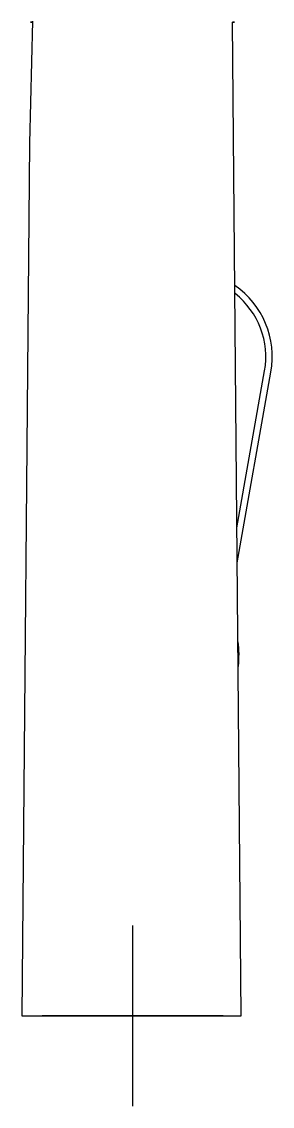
# Model space of a CAD drawing. Header units: millimetres. Extents: x 1617 to 5774, y 11446 to 13973.
# Drawn here: x 4600.5 to 4655.9, y 13534.3 to 13774.2 of the extents above; entities that cross this region are included whole.
import ezdxf
from ezdxf.lldxf.tags import DXFTag

# ---------------------------------------------------------------- set-up
doc = ezdxf.new("R2010")
doc.units = ezdxf.units.MM
doc.layers.get('0').update_dxf_attribs({"color": 250})
tags = doc.linetypes.add('CENTER2', pattern=[28.575, 19.05, -3.175, 3.175, -3.175]).pattern_tags.tags
tags[10:11] = [DXFTag(74, 4), DXFTag(75, 0), DXFTag(340, '0'), DXFTag(46, 0.0), DXFTag(50, 0.0), DXFTag(44, 0.0), DXFTag(45, 0.0)]
tags[8:9] = [DXFTag(74, 4), DXFTag(75, 0), DXFTag(340, '0'), DXFTag(46, 0.0), DXFTag(50, 0.0), DXFTag(44, 0.0), DXFTag(45, 0.0)]
tags[6:7] = [DXFTag(74, 4), DXFTag(75, 0), DXFTag(340, '0'), DXFTag(46, 0.0), DXFTag(50, 0.0), DXFTag(44, 0.0), DXFTag(45, 0.0)]
tags[4:5] = [DXFTag(74, 4), DXFTag(75, 0), DXFTag(340, '0'), DXFTag(46, 0.0), DXFTag(50, 0.0), DXFTag(44, 0.0), DXFTag(45, 0.0)]

# ---------------------------------------------------------------- blocks, each defined once
blk = doc.blocks.new('11')
at = {"linetype": 'Continuous'}
for p, q in [((4602.93, 13774.31), (4602.24, 13747.32)), ((4602.48, 13774.11), (4602.87, 13774.11)), ((4602.92, 13774.11), (4602.48, 13774.11)), ((4647.57, 13774.11), (4647.13, 13774.11)), ((4649.04, 13554.31), (4647.13, 13774.11)), ((4647.16, 13774.11), (4647.57, 13774.11)), ((4602.24, 13747.32), (4600.53, 13554.31)), ((4648.1, 13662.29), (4654.21, 13696.96)), ((4648.17, 13654.51), (4655.61, 13696.72)), ((4600.53, 13554.31), (4649.04, 13554.31))]:
    blk.add_line(p, q, dxfattribs=at)
at = {"linetype": 'CENTER2'}
for p, q in [((4625.03, 13574.31), (4625.03, 13534.31)), ((4645.03, 13554.31), (4605.03, 13554.31))]:
    blk.add_line(p, q, dxfattribs=at)
at = {"linetype": 'Continuous'}
for centre, radius, start, end in [((4636.62, 13700.06), 19.28, 350.0007, 55.1114), ((4636.62, 13700.06), 17.86, 350, 51.6566), ((4625.01, 13634.22), 23.54, 353.8556, 6.8936), ((4625.37, 13636.48), 23.54, 347.6485, 347.9033), ((4646.81, 13631.88), 1.62, 348.2028, 353.8744)]:
    blk.add_arc(centre, radius, start, end, dxfattribs=at)

msp = doc.modelspace()

# ---------------------------------------------------------------- block references
msp.add_blockref('11', (0, 0))

doc.saveas('drawing.dxf')
